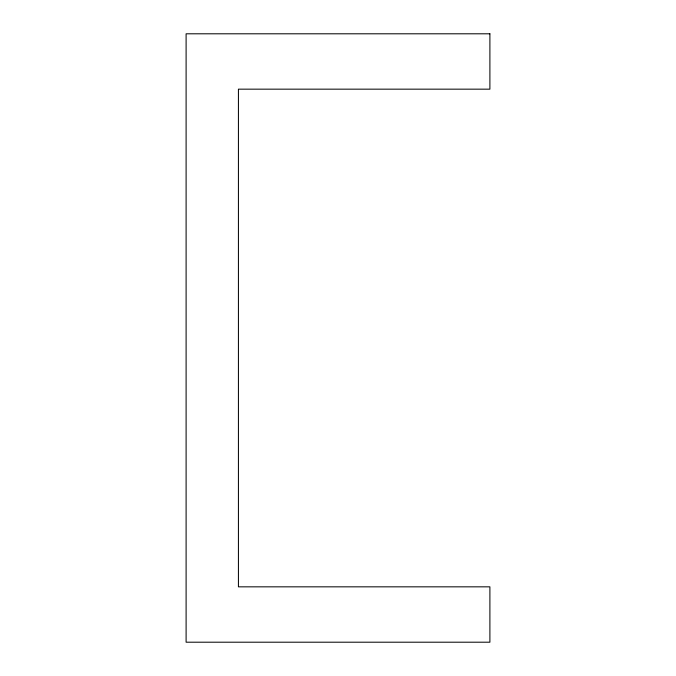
<?xml version="1.0" encoding="UTF-8"?>
<svg xmlns="http://www.w3.org/2000/svg" width="676" height="676" viewBox="0 0 676 676"><rect width="100%" height="100%" fill="white"/><g stroke="black" fill="none" stroke-linecap="round" stroke-linejoin="round"><path stroke-width="1.01" d="M489.897 33.8L186.103 33.8L186.103 642.2L489.897 642.2L489.897 586.836L238.425 586.836L238.425 89.164L489.897 89.164L489.897 33.8"/></g></svg>
